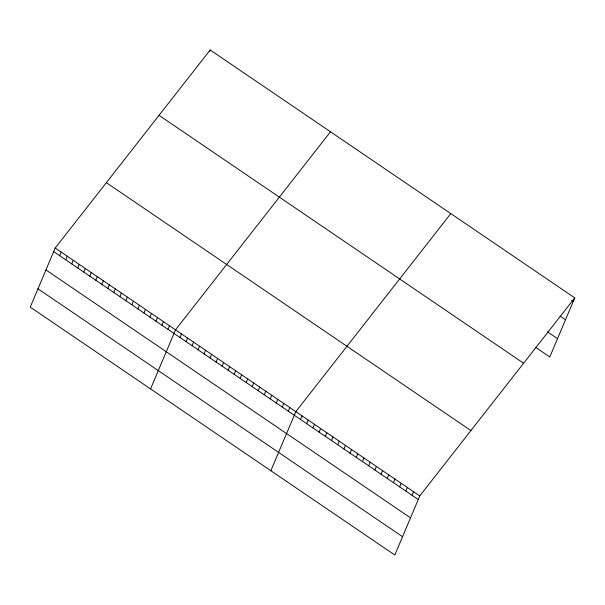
<?xml version="1.0" encoding="UTF-8"?>
<svg xmlns="http://www.w3.org/2000/svg" width="605" height="605" viewBox="0 0 605 605"><rect width="100%" height="100%" fill="white"/><g stroke="black" fill="none" stroke-linecap="round" stroke-linejoin="round"><path stroke-width="0.91" d="M55.214 248.027L30.25 307.121L394.815 555.019L419.772 495.926L574.75 297.879L210.185 49.981L55.214 248.027L419.772 495.926M59.706 255.718L61.226 252.119M65.726 259.81L67.246 256.21M71.738 263.901L73.258 260.301M77.75 267.992L79.27 264.393M83.77 272.076L85.29 268.484M89.782 276.167L91.302 272.568M95.802 280.259L97.322 276.659M101.814 284.35L103.334 280.75M107.826 288.441L109.346 284.842M209.58 51.417L210.185 49.981M113.846 292.533L115.366 288.933M119.858 296.624L121.378 293.024M125.878 300.708L127.398 297.115M131.89 304.799L133.41 301.207M137.91 308.89L139.422 305.291M143.922 312.982L145.442 309.382M149.934 317.073L151.454 313.473M155.954 321.164L157.474 317.565M161.966 325.256L163.486 321.656M167.986 329.347L169.506 325.747M150.554 388.932L175.518 329.838L330.496 131.784M180.01 337.522L181.53 333.922M186.03 341.613L187.55 338.013M192.042 345.705L193.562 342.105M198.062 349.796L199.582 346.196M204.074 353.887L205.594 350.287M210.086 357.978L211.606 354.379M216.106 362.062L217.626 358.47M222.118 366.154L223.638 362.561M228.138 370.245L229.658 366.645M234.15 374.336L235.67 370.736M240.162 378.427L241.682 374.828M246.182 382.519L247.702 378.919M252.194 386.61L253.714 383.01M258.214 390.694L259.734 387.102M264.226 394.785L265.746 391.193M270.246 398.877L271.758 395.277M276.258 402.968L277.778 399.368M282.27 407.059L283.79 403.459M288.29 411.15L289.81 407.551M270.858 470.735L295.822 411.642L450.801 213.595M300.503 419.454L302.024 415.854M306.697 423.666L308.217 420.067M312.898 427.879L314.418 424.286M319.092 432.099L320.612 428.499M325.293 436.311L326.813 432.711M331.487 440.523L333.007 436.923M337.688 444.736L339.208 441.143M343.882 448.955L345.402 445.356M350.083 453.168L351.603 449.568M356.277 457.38L357.797 453.78M362.478 461.6L363.998 458M368.672 465.812L370.192 462.212M374.873 470.024L376.393 466.425M381.067 474.237L382.587 470.645M387.268 478.457L388.788 474.857M393.462 482.669L394.982 479.069M399.663 486.881L401.183 483.282M405.857 491.094L407.377 487.501M412.058 495.314L413.578 491.714M574.75 297.879L549.786 356.973L535.841 347.489M571.68 300.42L573.23 301.471M560.071 316.097L565.493 319.788M547.449 331.812L557.523 338.656M159.047 115.336L523.605 363.234M106.351 182.672L470.917 430.571M53.694 251.627L418.252 499.526M45.957 269.943L410.515 517.835M37.986 288.812L402.552 536.703"/></g></svg>
